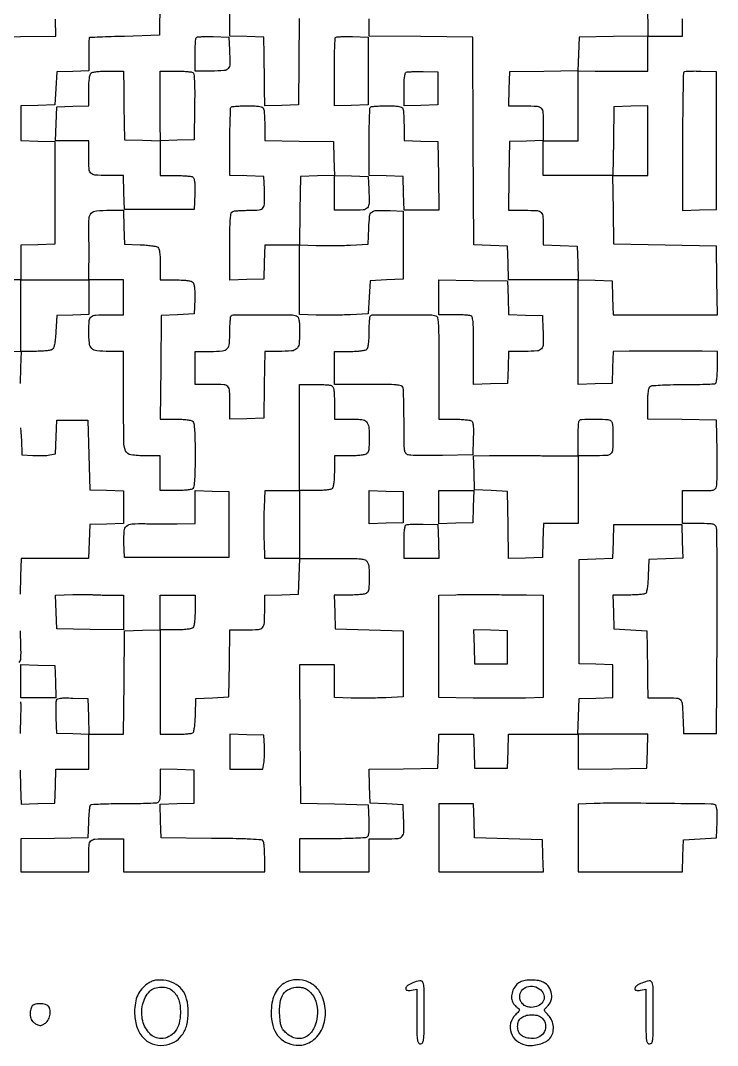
# Model space of a CAD drawing. Extents: x 156 to 936, y 95 to 969.
# Drawn here: x 556 to 936, y 95 to 655 of the extents above; entities that cross this region are included whole.
import ezdxf

# ---------------------------------------------------------------- set-up
doc = ezdxf.new("R2010")
doc.units = 0

msp = doc.modelspace()

# ---------------------------------------------------------------- linework, layer by layer
for points in [[(631.772065, 665.25), (631.5, 646.5), (612.5, 645.944016, 0.000919), (605.197375, 645.716886, 0.001503), (599.007812, 645.49436, 0.000154), (593.478061, 645.277205, 0.15636), (593.25, 645.194016, 0.223597), (593.148239, 644.994114, 0.000902), (593.073437, 642.424679, 0.004214), (593.018014, 639.488323, 0.002611), (593, 636.038933), (593, 627.077866), (584.25, 626.788933), (575.5, 626.5), (575, 617.5), (574.5, 608.5), (565.25, 608.212474), (556, 607.924948), (556, 598.5), (556, 589.075052), (565.25, 588.787526), (574.5, 588.5), (574.5, 560.5), (574.5, 532.5), (565.25, 532.212474), (556, 531.924948), (556, 522.462474), (556, 513), (574.5, 513), (593, 513), (593.122144, 521.75, 0.003081), (593.153423, 525.761632, 0.001745), (593.144414, 530.621493, 0.001741), (593.101177, 535.520626, 0.002865), (593.026436, 539.663595, -0.02002), (593.141253, 546.722052, -0.184706), (594.370854, 549.463713, -0.17922), (597.135783, 550.729197, -0.018641), (604.396733, 551), (611.924948, 551), (612.212474, 541.75), (612.5, 532.5), (620.950164, 532.206324, -0.011302), (624.281363, 532.015093, -0.014976), (627.299919, 531.682026, -0.012295), (629.772011, 531.271826, -0.126595), (630.700164, 530.833879, -0.156365), (631.287489, 529.913227, -0.030268), (631.679019, 527.952749, -0.024242), (631.92478, 525.171204, -0.009913), (632, 521.377555), (632, 513), (640.377555, 513, -0.009406), (644.342652, 512.9254, -0.027148), (647.078343, 512.673265, -0.03848), (648.939147, 512.251072, -0.145524), (649.921326, 511.594796, -0.126804), (650.405224, 510.568167, -0.023545), (650.701133, 508.485252, -0.021342), (650.842502, 505.735348, -0.01153), (650.793771, 502.344796), (650.5, 494.5), (641.5, 494), (632.5, 493.5), (632.234427, 465.25), (631.968853, 437), (640.284427, 437, -0.011053), (643.820611, 436.921818, -0.020312), (646.689743, 436.677846, -0.021074), (648.859644, 436.31075, -0.144918), (649.8, 435.8, -0.169764), (650.377171, 434.602345, -0.01182), (650.714912, 430.822588, -0.012304), (650.935516, 425.428325, -0.004067), (651, 417.5, -0.004067), (650.935516, 409.571675, -0.012304), (650.714912, 404.177412, -0.01182), (650.377171, 400.397655, -0.169764), (649.8, 399.2, -0.144849), (648.860329, 398.689458, -0.021091), (646.693122, 398.322289, -0.020332), (643.828493, 398.07823, -0.011084), (640.3, 398), (632, 398), (632, 407.5), (632, 417), (623.934259, 417, -0.03492), (615.963742, 417.557334, -0.267941), (613.122215, 419.777283, -0.093548), (612.118531, 424.79411, -0.002726), (612, 446.535184), (612, 474), (604.071429, 474, -0.023308), (597.448078, 474.308916, -0.173544), (594.637295, 475.621473, -0.175414), (593.313671, 478.411581, -0.02392), (593, 484.96444, -0.018934), (593.223745, 490.870965, -0.205585), (594.302949, 492.937637, -0.161669), (596.678353, 493.841162, -0.010726), (604.081787, 494), (612, 494), (612, 503.5), (612, 513), (602.5, 513), (593, 513), (593, 503.538933), (593, 494.077866), (584.25, 493.788933), (575.5, 493.5), (575, 484.710662, -0.009013), (574.68728, 480.540551, -0.027446), (574.269208, 477.731653, -0.039565), (573.73073, 475.871102, -0.163338), (573, 474.975975, -0.102672), (572.008319, 474.605275, -0.012296), (569.675499, 474.303824, -0.014232), (566.85145, 474.090327, -0.011252), (563.788933, 474.015313), (556.077866, 474), (555.788933, 465.25), (555.5, 456.5)], [(707.759792, 655.75), (707.5, 608.5), (698.25, 608.212474), (689, 607.924948), (688.920976, 617.212474, 0.000761), (688.878422, 621.45503, 0.000439), (688.814941, 626.562414, 0.000438), (688.742215, 631.689973, 0.000734), (688.670976, 636), (688.5, 645.5), (679.25, 645.787526), (670, 646.075052), (670, 653.955738, 0.011491), (669.828717, 661.407908, 0.175559)], [(897.771984, 664.772146), (898.043968, 646.044292), (879.271984, 645.772146), (860.5, 645.5), (860.212764, 636.271928), (859.925529, 627.043857), (841.212764, 626.771928), (822.5, 626.5), (822.212474, 617.25), (821.924948, 608), (830.855485, 608, -0.014613), (837.641353, 607.801631, -0.194755), (839.853421, 606.751728, -0.176009), (840.828279, 604.410229, -0.011516), (841, 596.955738), (841, 589.075052), (831.75, 588.787526), (822.5, 588.5), (822.227935, 569.75), (821.955869, 551), (830.870946, 551, -0.014662), (837.644505, 550.80133, -0.194901), (839.854576, 549.751082, -0.175824), (840.828459, 547.409276, -0.011506), (841, 539.955738), (841, 532.075052), (850.25, 531.787526), (859.5, 531.5), (859.787526, 522.25), (860.075052, 513), (841.075052, 513), (822.075052, 513), (821.787526, 522.25), (821.5, 531.5), (812.258241, 531.787417), (803.016481, 532.074834), (802.758241, 588.787417), (802.5, 645.5), (774.25, 645.765573), (746, 646.031147), (746, 655.515573)], [(555.5, 245.5), (555.788016, 236.212977), (556.076031, 226.925954), (565.288016, 227.212977), (574.5, 227.5), (574.787526, 236.75), (575.075052, 246), (584.037526, 246), (593, 246), (593, 255.5), (593, 265), (602.484427, 265), (611.968853, 265), (612.234427, 293.25), (612.5, 321.5), (622.25, 321.786212), (632, 322.072424), (632, 293.536212), (632, 265), (640.25, 265.015313, 0.008591), (643.498009, 265.077158, 0.011595), (646.431384, 265.251635, 0.008743), (648.855762, 265.495093, 0.112618), (649.707902, 265.798312, 0.195149), (650.24575, 266.552989, 0.020215), (650.673305, 268.737125, 0.020298), (651.008289, 271.707636, 0.009786), (651.207902, 275.532999), (651.5, 284.5), (660.5, 285), (669.5, 285.5), (669.772559, 303.75), (670.045117, 322), (678.905927, 322, 0.016806), (685.556298, 322.223601, 0.20087), (687.807845, 323.349476, 0.167752), (688.798523, 325.842548, 0.010985), (688.986345, 333.712474), (689, 340.924948), (698.25, 341.212474), (707.5, 341.5), (707.786212, 351.25), (708.072424, 361), (726.001028, 361, -0.002155), (736.960232, 360.952766, -0.023261), (741.384548, 360.708594, -0.064996), (743.720129, 360.158147, -0.181488), (744.964816, 359.065741, -0.107088), (745.817478, 356.078409, -0.018612), (745.979465, 350.178425, -0.015314), (745.740238, 344.259859, -0.180517), (744.8, 342.2, -0.145015), (743.858679, 341.688958, -0.021051), (741.684979, 341.321964, -0.020283), (738.809501, 341.078116, -0.01101), (735.262474, 341), (726.924948, 341), (727.212474, 331.75), (727.5, 322.5), (746, 322), (764.5, 321.5), (764.5, 303.5), (764.5, 285.5), (755, 285, -0.006705), (750.692462, 284.831176, -0.004022), (745.573437, 284.74047, -0.004027), (740.478127, 284.732216, -0.007), (736.25, 284.81862), (727, 285.13724), (727, 294.06862), (727, 303), (717.487975, 303), (707.97595, 303), (708.237975, 265.25), (708.5, 227.5), (727, 227), (745.5, 226.5), (745.793098, 218.085653, -0.008519), (745.864234, 214.085459, -0.027159), (745.721251, 211.4185, -0.039341), (745.389362, 209.659703, -0.187221), (744.793098, 208.850966, -0.128063), (743.767033, 208.521621, -0.002999), (738.665785, 208.267102, -0.006444), (732.645645, 208.080621, -0.004304), (725.75, 208.015313), (708, 208), (708, 199), (708, 190), (727, 190), (746, 190), (746, 199), (746, 208), (754.980948, 208, 0.01682), (761.732324, 208.227183, 0.202101), (764.009281, 209.372662, 0.176722), (764.941866, 211.88044, 0.012322), (764.800912, 219.520917), (764.5, 226.5), (755.5, 227), (746.5, 227.5), (746.212768, 236.727798), (745.925536, 245.955596), (764.712768, 246.227798), (783.5, 246.5), (783.787526, 255.75), (784.075052, 265), (793.5, 265), (802.924948, 265), (803.212474, 255.75), (803.5, 246.5), (812.5, 246.5), (821.5, 246.5), (821.787526, 255.75), (822.075052, 265), (841.037526, 265), (860, 265), (860, 255.477935), (860, 245.955869), (878.75, 246.227935), (897.5, 246.5), (897.787526, 255.75), (898.075052, 265), (879.001314, 265), (859.927576, 265), (860.213788, 274.75), (860.5, 284.5), (869.75, 284.787526), (879, 285.075052), (879, 294), (879, 302.924948), (869.75, 303.212474), (860.5, 303.5), (860.5, 332), (860.5, 360.5), (869.712964, 360.787036), (878.925929, 361.074071), (879.212964, 370.287036), (879.5, 379.5), (898, 379.5), (916.5, 379.5), (916.787023, 370.288016), (917.074046, 361.076031), (907.787023, 360.788016), (898.5, 360.5), (898.207902, 351.532999, -0.009786), (898.008289, 347.707636, -0.020298), (897.673305, 344.737125, -0.020215), (897.24575, 342.552989, -0.195149), (896.707902, 341.798312, -0.112754), (895.854943, 341.495059, -0.00869), (893.420361, 341.251635, -0.011554), (890.474864, 341.077155, -0.008553), (887.212474, 341.015313), (878.924948, 341), (879.212474, 331.75), (879.5, 322.5), (888.5, 322), (897.5, 321.5), (897.670976, 312, -0.000662), (897.742218, 307.72731, -0.000413), (897.814941, 302.720312, -0.000414), (897.878466, 297.784501, -0.000753), (897.920976, 293.75), (898, 285), (906.980948, 285, -0.014636), (913.721799, 284.802642, -0.203902), (915.852847, 283.744619, -0.161469), (916.823931, 281.365335, -0.008402), (917.24697, 273), (917.5, 265.5), (926.5, 265.5), (935.5, 265.5), (935.776118, 320.5, 0.000946), (935.842591, 341.744487, 0.001484), (935.810983, 360.004687, 0.000367), (935.724204, 375.978155, 0.057952), (935.507066, 377.75, 0.122612), (934.851516, 379.003912, 0.154493), (933.732866, 379.672192, 0.053324), (931.54856, 379.947535, 0.004712), (925.980948, 380), (917, 380), (917, 389), (917, 398), (925.980948, 398, 0.004723), (931.546285, 398.052569, 0.05326), (933.733241, 398.32806, 0.153853), (934.855448, 398.996239, 0.122337), (935.516124, 400.25, 0.054093), (935.724896, 401.805286, 0.002845), (935.823778, 406.832812, 0.00446), (935.854068, 412.824029, 0.003227), (935.785177, 419.5), (935.5, 436.5), (916.75, 436.772065), (898, 437.044131), (898, 445.399621, -0.010029), (898.075369, 449.156896, -0.023875), (898.320385, 451.938604, -0.029204), (898.707951, 453.911367, -0.157712), (899.285523, 454.822, -0.152615), (900.427684, 455.291266, -0.006939), (904.696615, 455.603715, -0.009969), (910.220215, 455.820614, -0.004828), (917.291124, 455.888889, 0.003431), (923.771027, 455.933358, 0.005239), (929.391783, 456.06942, 0.002047), (934.200439, 456.255964, 0.128375), (935.005601, 456.503461, 0.218923), (935.399149, 457.096126, 0.01144), (935.707895, 459.417042, 0.016347), (935.927867, 462.280057, 0.010998), (936, 465.559017), (936, 474), (927.75, 474.065134, 0.000915), (916.80417, 474.13153, 0.000876), (905.700205, 474.159117, 0.000915), (895.577626, 474.148001, 0.001977), (887.788933, 474.094396), (879.077866, 474), (878.788933, 465.25), (878.5, 456.5), (869.25, 456.212474), (860, 455.924948), (860, 484.5), (860, 513.075052), (869.25, 512.787526), (878.5, 512.5), (878.787526, 503.25), (879.075052, 494), (907.559591, 494), (936.044131, 494), (935.772065, 512.75), (935.5, 531.5), (907.5, 532), (879.5, 532.5), (879.227935, 551.25), (878.955869, 570), (888.477935, 570), (898, 570), (898, 589.037526), (898, 608.075052), (888.75, 607.787526), (879.5, 607.5), (879.227935, 588.75), (878.955869, 570), (859.977935, 570), (841, 570), (841, 579.5), (841, 589), (850.5, 589), (860, 589), (860, 608.058604), (860, 627.117209), (869.25, 626.994633, 0.001626), (873.495144, 626.952183, 0.000916), (878.646875, 626.926856, 0.000914), (883.84609, 626.920323, 0.001497), (888.25, 626.936029), (898, 627), (898, 636.5), (898, 646), (907.5, 646), (917, 646), (917, 655.462474)], [(555.682026, 432.299919, -0.014976), (556.015093, 429.281363, -0.011302), (556.206324, 425.950164), (556.5, 417.5), (562.5, 417.189182, 0.01107), (565.032768, 417.114145, 0.009693), (567.681313, 417.145678, 0.009789), (570.072734, 417.26743, 0.028489), (571.712982, 417.477551), (574.925964, 418.076737), (575.212982, 427.288368), (575.5, 436.5), (584, 436.5), (592.5, 436.5), (593, 417.5), (593.5, 398.5), (602.75, 398.212474), (612, 397.924948), (612, 389), (612, 380.075052), (602.75, 379.787526), (593.5, 379.5), (593.212474, 370.25), (592.924948, 361), (574.498686, 361), (556.072424, 361), (555.786212, 351.25), (555.5, 341.5)], [(555.5, 321.5), (555.78709, 312.876331, -0.016266), (555.791903, 306.456963, -0.193784), (554.810726, 304.227594, -0.180846)], [(555.718404, 282.74097, -0.054312), (555.921376, 280.58504, -0.00412), (555.78715, 274.721624), (555.5, 265.5)]]:
    msp.add_lwpolyline(points, format="xyb")
for points in [[(536.5, 645.5), (555.787238, 645.771723), (575.074477, 646.043446), (574.787238, 655.271723)], [(536.75, 473.771593), (556, 474.043186), (556, 493.521593), (556, 513), (536.5, 513)]]:
    msp.add_lwpolyline(points)
for points in [[(669.800912, 638.520917, -0.012322), (669.941866, 630.88044, -0.176722), (669.009281, 628.372662, -0.202101), (666.732324, 627.227183, -0.01682), (659.980948, 627), (651, 627), (651, 635.833333, -0.007416), (651.050964, 639.269043, -0.010972), (651.206402, 642.278277, -0.006396), (651.422807, 644.77838, -0.173269), (651.702644, 645.369311, -0.179987), (652.290922, 645.638564, -0.007016), (654.709672, 645.781547, -0.011703), (657.626528, 645.84459, -0.007913), (660.952644, 645.785977), (669.5, 645.5)], [(745.5, 627), (745.5, 608.5), (736.25, 608.212474), (727, 607.924948), (727, 626.295808, -0.003576), (727.05073, 633.388334, -0.005629), (727.206402, 639.476628, -0.001779), (727.418393, 644.723569, -0.187517), (727.702644, 645.369311, -0.179987), (728.290922, 645.638564, -0.007016), (730.709672, 645.781547, -0.011703), (733.626528, 645.84459, -0.007913), (736.952644, 645.785977), (745.5, 645.5)], [(612.051866, 617.25, 0.001235), (612.086031, 612.863499, 0.000769), (612.146698, 607.720313, 0.000771), (612.222149, 602.648335, 0.001399), (612.301866, 598.5), (612.5, 589.5), (622.309349, 589.213072), (632.118699, 588.926144), (631.995378, 598.213072, -0.001623), (631.952645, 602.472509, -0.000917), (631.927075, 607.636027, -0.000915), (631.920374, 612.843525, -0.001504), (631.936029, 617.25), (632, 627), (640.25, 626.984687, -0.008742), (643.499595, 626.921833, -0.011755), (646.437894, 626.744341, -0.008952), (648.865673, 626.496472, -0.112035), (649.730064, 626.187991, -0.228051), (650.34579, 625.198071, -0.01367), (650.636558, 621.601246, -0.013149), (650.78284, 616.19071, -0.003387), (650.730064, 607.453304), (650.5, 589.5), (641.25, 589.212474), (632, 588.924948), (632, 579.462474), (632, 570), (640.25, 569.984687, -0.00917), (643.504112, 569.918959, -0.012203), (646.45641, 569.732898, -0.00954), (648.894283, 569.472467, -0.110402), (649.793098, 569.149034, -0.187221), (650.389362, 568.340297, -0.039341), (650.721251, 566.5815, -0.027159), (650.864234, 563.914541, -0.008519), (650.793098, 559.914347), (650.5, 551.5), (631.5, 551.5), (612.5, 551.5), (612.212474, 560.75), (611.924948, 570), (603.069463, 570, -0.014889), (596.341871, 570.20038, -0.195866), (594.139748, 571.254332, -0.174757), (593.170318, 573.602344, -0.011384), (593, 581.081787), (593, 589), (583.962474, 589), (574.924948, 589), (575.212474, 598.25), (575.5, 607.5), (584.25, 607.788933), (593, 608.077866), (593, 616.338933, -0.011162), (593.078348, 619.8482, -0.020382), (593.32263, 622.701574, -0.021133), (593.68998, 624.86205, -0.144676), (594.2, 625.8, -0.144849), (595.139671, 626.310542, -0.021091), (597.306878, 626.677711, -0.020332), (600.171507, 626.92177, -0.011084), (603.7, 627), (612, 627)], [(783.5, 617.5), (783.5, 608.5), (774.25, 608.212474), (765, 607.924948), (765, 616.879141, -0.008255), (765.06802, 620.998998, -0.024533), (765.299517, 623.813234, -0.031622), (765.668635, 625.688469, -0.233245), (766.25, 626.356866, -0.08407), (767.100026, 626.554893, -0.00628), (769.482813, 626.670739, -0.008556), (772.344709, 626.724863, -0.006392), (775.5, 626.690199), (783.5, 626.5)], [(917.702644, 626.369311, 0.19364), (917.41574, 625.696078, 0.000463), (917.206402, 614.895378, 0.002853), (917.050611, 602.673729, 0.00176), (917, 588.295808), (917, 550.924948), (926.25, 551.212474), (935.5, 551.5), (935.5, 589), (935.5, 626.5), (926.952644, 626.785977, 0.007913), (923.626528, 626.84459, 0.011703), (920.709672, 626.781547, 0.007016), (918.290922, 626.638564, 0.179987)], [(688.393011, 606.418213, -0.068379), (688.631058, 605.400909, -0.007341), (688.821697, 602.981582, -0.00892), (688.955613, 600.079686, -0.007069), (689, 596.940278), (689, 589.044131), (707.75, 588.772065), (726.5, 588.5), (726.787036, 579.287036), (727.074071, 570.074071), (736.287036, 569.787036), (745.5, 569.5), (745.800912, 562.520917, -0.012322), (745.941866, 554.88044, -0.176722), (745.009281, 552.372662, -0.202101), (742.732324, 551.227183, -0.01682), (735.980948, 551), (727, 551), (727, 560.537526), (727, 570.075052), (717.75, 569.787526), (708.5, 569.5), (708.228198, 550.82153), (707.956395, 532.14306), (716.995575, 531.82153, 0.007248), (721.157988, 531.733853, 0.004018), (726.238454, 531.741325, 0.004006), (731.384747, 531.831493, 0.006449), (735.767377, 532), (745.5, 532.5), (745.788797, 541.240685, -0.017722), (746.237089, 547.777845, -0.198326), (747.45151, 550.02491, -0.170867), (749.988791, 550.937542, -0.012477), (757.520917, 550.800912), (764.5, 550.5), (764.5, 532), (764.5, 513.5), (755.5, 513), (746.5, 512.5), (746, 503.5), (745.5, 494.5), (735.767377, 494, -0.006439), (731.386267, 493.831458, -0.004007), (726.244858, 493.74116, -0.004019), (721.171344, 493.733499, -0.007263), (717.017377, 493.820969), (708, 494.141938), (708, 513.070969), (708, 532), (698.537526, 532), (689.075052, 532), (688.787526, 522.75), (688.5, 513.5), (679.25, 513.212474), (670, 512.924948), (670, 531.355485, -0.002466), (670.051051, 541.708313, -0.018261), (670.27969, 546.634487, -0.036185), (670.711291, 549.39242, -0.249177), (671.581787, 550.393011, -0.066927), (672.584417, 550.630684, -0.007904), (674.872428, 550.821697, -0.009341), (677.613712, 550.955584, -0.00753), (680.562735, 551, 0.024992), (686.049347, 551.27441, 0.21578), (688.117778, 552.472457, 0.155588), (688.949335, 555.050105, 0.011613), (688.800912, 562.520917), (688.5, 569.5), (679.25, 569.787526), (670, 570.075052), (670, 588.370859, -0.003407), (670.048122, 595.432124, -0.005378), (670.195833, 601.488107, -0.001627), (670.396751, 606.71825, -0.18811), (670.666667, 607.333333, -0.17274), (671.225589, 607.598717, -0.006592), (673.553989, 607.804167, -0.011152), (676.359193, 607.951638, -0.007555), (679.559678, 608, -0.007572), (683.844582, 607.935105, -0.036743), (686.261382, 607.683483, -0.072956), (687.678861, 607.209264, -0.186076)], [(764.393011, 606.418213, -0.068336), (764.631047, 605.40135, -0.007357), (764.821697, 602.986123, -0.008933), (764.955612, 600.089223, -0.007082), (765, 596.955738), (765, 589.075052), (774.25, 588.787526), (783.5, 588.5), (783.772065, 569.75), (784.044131, 551), (774.559591, 551), (765.075052, 551), (764.787526, 560.25), (764.5, 569.5), (755.25, 569.787526), (746, 570.075052), (746, 588.370859, -0.003407), (746.048122, 595.432124, -0.005378), (746.195833, 601.488107, -0.001627), (746.396751, 606.71825, -0.18811), (746.666667, 607.333333, -0.17274), (747.225589, 607.598717, -0.006592), (749.553989, 607.804167, -0.011152), (752.359193, 607.951638, -0.007555), (755.559678, 608, -0.007572), (759.844582, 607.935105, -0.036743), (762.261382, 607.683483, -0.072956), (763.678861, 607.209264, -0.186076)], [(821.787036, 503.287036), (822.074071, 494.074071), (831.287036, 493.787036), (840.5, 493.5), (840.798618, 486.011777, -0.011124), (840.940181, 477.974021, -0.171307), (840.020484, 475.406433, -0.207438), (837.759628, 474.233869, -0.017345), (831.019881, 474), (822.077866, 474), (821.788933, 465.25), (821.5, 456.5), (812.25, 456.212474), (803, 455.924948), (803, 474.355485, 0.002466), (802.948949, 484.708313, 0.018261), (802.72031, 489.634487, 0.036185), (802.288709, 492.39242, 0.249177), (801.418213, 493.393011, 0.06844), (800.400281, 493.631074, 0.007317), (797.9751, 493.821697, 0.008902), (795.066073, 493.955615, 0.00705), (791.918213, 494), (784, 494), (784, 503.522065), (784, 513.044131), (802.75, 512.772065), (821.5, 512.5)], [(706.418213, 493.393011, -0.187357), (707.210871, 492.673841, -0.072351), (707.684529, 491.240199, -0.036286), (707.935508, 488.790701, -0.007391), (708, 484.428195, -0.022822), (707.707056, 478.013388, -0.186915), (706.427771, 475.436728, -0.168803), (703.674686, 474.253408, -0.017874), (696.5883, 474), (689.045117, 474), (688.772559, 455.75), (688.5, 437.5), (679.25, 437.212474), (670, 436.924948), (670, 444.880687, 0.01133), (669.829774, 452.392119, 0.174856), (668.858669, 454.744352, 0.19591), (666.651936, 455.799825, 0.014805), (659.893011, 456), (651, 456), (651, 465), (651, 474), (659.464816, 474, 0.0221), (665.954658, 474.286992, 0.184707), (668.548916, 475.551964, 0.171182), (669.742426, 478.277532, 0.018418), (670, 485.267592, -0.008394), (670.048407, 488.150931, -0.012224), (670.195833, 490.689022, -0.007797), (670.402007, 492.784784, -0.169532), (670.666667, 493.333333, -0.19747), (672.092554, 493.928599, -0.000971), (688.045529, 493.98621, -0.001835), (703.429984, 493.95544, -0.09043)], [(782.418213, 493.393011, -0.273), (783.33094, 492.2442, -0.020733), (783.730382, 488.135087, -0.01238), (783.952559, 480.897163, -0.001482), (784, 464.893011), (784, 437), (792.25, 436.984687, -0.009158), (795.503986, 436.919039, -0.01219), (798.455895, 436.733216, -0.009524), (800.89348, 436.473134, -0.110447), (801.791346, 436.150117, -0.190691), (802.391596, 435.324421, -0.03736), (802.721257, 433.481964, -0.025891), (802.863419, 430.674656, -0.007874), (802.791346, 426.41543), (802.5, 417.5), (786, 417.214485, -0.003332), (779.515656, 417.145502, -0.004581), (773.685937, 417.175744, -0.002978), (768.797256, 417.275019, -0.053901), (767.25, 417.483537, -0.190273), (765.950894, 418.406492, -0.113576), (765.290297, 420.211412, -0.029412), (765.040361, 424.000596, -0.001765), (765, 435.437265, 0.003248), (764.955951, 442.218772, 0.004744), (764.821697, 448.190072, 0.0024), (764.635766, 453.244717, 0.081389), (764.393011, 454.418213, 0.24904), (763.393178, 455.288503, 0.036273), (760.640441, 455.72025, 0.018295), (755.723448, 455.948927, 0.002472), (745.393011, 456), (727, 456), (727, 465), (727, 474), (735.3, 474, 0.011084), (738.828493, 474.07823, 0.020332), (741.693122, 474.322289, 0.021091), (743.860329, 474.689458, 0.144849), (744.8, 475.2, 0.144103), (745.308276, 476.132247, 0.021268), (745.67623, 478.270674, 0.020548), (745.921257, 481.087117, 0.011423), (746, 484.533333, -0.007641), (746.048367, 487.69816, -0.011263), (746.195833, 490.473333, -0.006713), (746.40136, 492.77549, -0.172411), (746.666667, 493.333333, -0.19747), (748.092554, 493.928599, -0.000971), (764.045529, 493.98621, -0.001835), (779.429984, 493.95544, -0.09043)], [(725.418213, 455.393011, -0.192406), (726.217093, 454.653872, -0.06988), (726.688469, 453.154102, -0.034532), (726.937024, 450.571713, -0.00673), (727, 445.893011), (727, 437), (735.464816, 437, -0.006724), (740.241493, 436.935765, -0.043519), (742.632503, 436.6623, -0.095437), (744.034129, 436.084258, -0.125133), (744.964816, 435.065741, -0.107088), (745.817478, 432.078409, -0.018612), (745.979465, 426.178425, -0.015314), (745.740238, 420.259859, -0.180517), (744.8, 418.2, -0.144849), (743.860329, 417.689458, -0.021091), (741.693122, 417.322289, -0.020332), (738.828493, 417.07823, -0.011084), (735.3, 417), (727, 417), (727, 408.7, -0.011084), (726.92177, 405.171507, -0.020332), (726.677711, 402.306878, -0.021091), (726.310542, 400.139671, -0.144849), (725.8, 399.2, -0.144849), (724.860329, 398.689458, -0.021091), (722.693122, 398.322289, -0.020332), (719.828493, 398.07823, -0.011084), (716.3, 398), (708, 398), (708, 379.5), (708, 361), (698.570969, 361), (689.141938, 361), (688.820969, 370.25, -0.005681), (688.722736, 374.460937, -0.003336), (688.696078, 379.5, -0.003336), (688.736661, 384.539057, -0.00568), (688.84653, 388.75), (689.193059, 398), (698.59653, 398), (708, 398), (708, 427), (708, 456), (715.918213, 456, -0.00705), (719.066073, 455.955615, -0.008902), (721.9751, 455.821697, -0.007317), (724.400281, 455.631074, -0.06844)], [(877.418213, 436.393011, -0.191418), (878.215888, 435.657806, -0.070374), (878.68772, 434.171299, -0.03487), (878.936736, 431.615452, -0.006853), (879, 427, -0.015117), (878.798229, 420.3277, -0.196524), (877.742703, 418.134562, -0.173918), (875.393226, 417.169516, -0.011337), (867.918213, 417), (860, 417), (860, 398.5), (860, 380), (850.537526, 380), (841.075052, 380), (840.787526, 370.75), (840.5, 361.5), (831.272703, 361.212775), (822.045405, 360.925549), (821.772703, 379.212775), (821.5, 397.5), (812.5, 398), (803.5, 398.5), (803.212474, 407.75), (802.924948, 417), (811.712474, 417.106959, -0.002565), (816.375683, 417.139792, -0.000704), (823.720227, 417.143479, -0.000712), (832.044128, 417.124082, -0.000743), (840.25, 417.081086), (860, 416.948255), (860, 426.307461, -0.006645), (860.048312, 429.942264, -0.009954), (860.195833, 433.113233, -0.005336), (860.400431, 435.762741, -0.176205), (860.666667, 436.333333, -0.192867), (861.981803, 436.896108, -0.004931), (868.550861, 436.984299, -0.008182), (874.871554, 436.903379, -0.084511)], [(669.5, 379.5), (669.5, 361.5), (641, 361.5), (612.5, 361.5), (612.210468, 369.693659, -0.026723), (612.325194, 376.027472, -0.196229), (613.640289, 378.687994, -0.16974), (616.558467, 379.880407, -0.019002), (623.839686, 379.979716, 0.003302), (627.467182, 379.915298, 0.001593), (632.113845, 379.878288, 0.00158), (636.957968, 379.870451, 0.002267), (641.25, 379.896533), (651, 380), (651, 389.037526), (651, 398.075052), (660.25, 397.787526), (669.5, 397.5)], [(783.787526, 370.25), (784.075052, 361), (774.537526, 361), (765, 361), (765, 369.916667, -0.008303), (765.068099, 374.017187, -0.024614), (765.299725, 376.820826, -0.031738), (765.669018, 378.689569, -0.232986), (766.25, 379.356866, -0.08407), (767.100026, 379.554893, -0.00628), (769.482813, 379.670739, -0.008556), (772.344709, 379.724863, -0.006392), (775.5, 379.690199), (783.5, 379.5)], [(604.081787, 341), (612, 341), (612, 331.501671), (612, 322.003343), (593.75, 322.251671), (575.5, 322.5), (575.212977, 331.711984), (574.925954, 340.923969), (584.212977, 341.245357, -0.003281), (587.867373, 341.347818, -0.004472), (591.16315, 341.389097, -0.002984), (593.925968, 341.382502, -0.050366), (594.831787, 341.283373, 0.041599), (595.710672, 341.171596, 0.003181), (598.098337, 341.083241, 0.004353), (600.951935, 341.02068, 0.003304)], [(831.75, 341.063793), (841, 341), (841, 313.036212), (841, 285.072424), (831.25, 284.786212, -0.005573), (826.247186, 284.695144, -0.001813), (818.85625, 284.669796, -0.001807), (810.643566, 284.70109, -0.002035), (802.75, 284.791817), (784, 285.083634), (784, 313.004291), (784, 340.924948), (793.25, 341.212474, -0.004156), (797.51219, 341.309506, -0.002297), (802.720312, 341.360841, -0.002289), (807.999661, 341.364454, -0.003681), (812.5, 341.313793, 0.000868), (817.000323, 341.237811, 0.00054), (822.279688, 341.163546, 0.000542), (827.487862, 341.101549, 0.000981)], [(651, 332.7, -0.011084), (650.92177, 329.171507, -0.020332), (650.677711, 326.306878, -0.021091), (650.310542, 324.139671, -0.144849), (649.8, 323.2, -0.144849), (648.860329, 322.689458, -0.021091), (646.693122, 322.322289, -0.020332), (643.828493, 322.07823, -0.011084), (640.3, 322), (632, 322), (632, 331.5), (632, 341), (641.5, 341), (651, 341)], [(592.786688, 274.710532), (593.073376, 264.921064), (584.286688, 265.210532), (575.5, 265.5), (575.206869, 273.916411, -0.006309), (575.133077, 277.240202, -0.008375), (575.154758, 280.264197, -0.006246), (575.246532, 282.783627, -0.079544), (575.441101, 283.707108, -0.21825), (576.111481, 284.3632, -0.05562), (577.628135, 284.724302, -0.031728), (580.117901, 284.871817, -0.007725), (584.234232, 284.790697), (592.5, 284.5)], [(670, 255.537526), (670, 246), (678.954687, 246), (687.909374, 246), (688.515505, 249.25, 0.028289), (688.728227, 250.905147, 0.009836), (688.852282, 253.307812, 0.009734), (688.885353, 255.964524, 0.011185), (688.810818, 258.5), (688.5, 264.5), (679.25, 264.787526), (670, 265.075052)], [(632, 237.144515, -0.007015), (631.935955, 232.579581, -0.031973), (631.692135, 229.93634, -0.059505), (631.24868, 228.363298, -0.205507), (630.506166, 227.64074, -0.081706), (629.391267, 227.410838, -0.002225), (624.40274, 227.231881, -0.004554), (618.519883, 227.100667, -0.0031), (611.826267, 227.053852, 0.004215), (605.182972, 226.992569, 0.006566), (599.460743, 226.816346, 0.002406), (594.566797, 226.577675, 0.185033), (593.864492, 226.264492, 0.161389), (593.545252, 225.628768, 0.007609), (593.230169, 223.221419, 0.011873), (592.963526, 220.305251, 0.008199), (592.794391, 216.994391), (592.5, 208.5), (574.25, 208.227441), (556, 207.954883), (556, 198.977441), (556, 190), (574.5, 190), (593, 190), (593, 197.418213, -0.01257), (593.178205, 204.50542, -0.179949), (594.159562, 206.785965, -0.190034), (596.370658, 207.807402, -0.014293), (603.106989, 208), (612, 208), (612, 199), (612, 190), (650.5, 190), (689, 190), (688.984687, 197.75, 0.00932), (688.921635, 200.808244, 0.01236), (688.743706, 203.585796, 0.009743), (688.494668, 205.878954, 0.109998), (688.185829, 206.733562, 0.235636), (687.107958, 207.382713, 0.006542), (681.511792, 207.7535, 0.00868), (673.332045, 208.045785, 0.002163), (659.951142, 208.233562), (632.5, 208.5), (632.212977, 217.711984), (631.925954, 226.923969), (641.212977, 227.211984), (650.5, 227.5), (650.5, 236.5), (650.5, 245.5), (641.25, 245.787526), (632, 246.075052)], [(868.75, 227.211067), (860, 226.922134), (860, 208.461067), (860, 190), (888.461067, 190), (916.922134, 190), (917.211067, 198.75), (917.5, 207.5), (926.5, 208), (935.5, 208.5), (935.789171, 217.266353, 0.007363), (935.867646, 221.565976, 0.028672), (935.724608, 224.22197, 0.046795), (935.383056, 225.867551, 0.230511), (934.754233, 226.540815, 0.088957), (932.503952, 226.971163, 0.00034), (906.109473, 227.257124, 0.00181), (882.195463, 227.413396, 0.008981)], [(625, 128.819139, 0.065281), (621.873308, 126.057731, 0.072473), (619.692803, 122.672895, 0.065521), (618.422596, 118.518711, 0.04143), (618.001554, 113.46189, 0.072072), (619.128802, 105.668119, 0.108218), (622.429788, 99.670408, 0.124321), (627.541462, 96.13797, 0.11557), (633.864236, 95.329331, 0.097131), (639.555777, 97.068573, 0.111437), (643.85143, 100.777154, 0.098975), (646.475511, 106.36052, 0.062944), (647.311748, 113.517466, 0.061353), (646.382383, 120.519374, 0.103314), (643.759217, 125.808476, 0.1157), (639.489944, 129.21951, 0.091164), (633.75769, 130.756162, 0.020544), (630.885438, 130.868253, 0.053952), (628.838584, 130.642443, 0.061087), (627.03807, 130.006148, 0.032848)], [(699.346265, 128.945902, 0.078777), (696.385901, 126.312599, 0.070771), (694.254774, 122.799437, 0.061161), (692.971487, 118.3666, 0.038777), (692.529855, 113, 0.065003), (693.405076, 106.047657, 0.100614), (696.05894, 100.631486, 0.110933), (700.389661, 97.030365, 0.092712), (706.135764, 95.329331, 0.165637), (714.060335, 97.146216, 0.137773), (719.940452, 103.543452, 0.118651), (722.17101, 112.930901, 0.106201), (720.03618, 122.72934, 0.10977), (716.420442, 127.537338, 0.104238), (711.044451, 130.471524, 0.104669), (704.960508, 130.979506, 0.111582)], [(769.75, 129.341518, 0.049874), (766.981371, 127.854618, 0.200772), (765.948171, 126.284505, 0.423228), (766.643547, 125.300104, 0.088341), (769, 125.35), (772, 125.95), (772, 110.975, 0.002226), (772.042092, 101.522498, 0.030976), (772.283389, 98.121875, 0.119775), (772.882503, 96.582632, 0.245034), (774, 96, 0.267644), (775.131287, 96.652291, 0.103099), (775.721429, 98.4375, 0.026629), (775.959338, 102.362042, 0.001825), (776, 113.5, 0.002866), (775.925408, 126.514157, 0.091333), (775.31474, 129.628539, 0.3606), (773.689381, 130.522478, 0.051007)], [(828.302554, 129.802956, 0.110181), (826.135245, 128.087483, 0.069743), (824.464413, 125.315906, 0.070607), (823.637516, 122.235659, 0.121748), (823.956189, 119.615231, 0.040962), (824.462703, 118.553687, 0.030618), (825.182436, 117.474773, 0.031284), (825.992194, 116.536597, 0.059556), (826.767893, 115.912881, -0.051738), (827.744156, 115.152642, -0.267288), (827.928274, 114.520491, -0.127417), (827.499985, 113.722184, -0.009879), (825.804575, 111.958421, 0.134972), (823.14213, 107.276664, 0.148999), (823.386746, 102.083419, 0.142267), (826.526146, 97.73693, 0.119866), (831.718242, 95.39308, 0.066877), (835.114778, 95.21667, 0.04934), (838.82327, 95.892508, 0.050607), (842.194929, 97.239148, 0.088761), (844.56447, 99.071239, 0.113691), (846.112663, 101.844548, 0.087113), (846.491337, 105.306282, 0.083529), (845.662361, 108.822935, 0.091708), (843.741462, 111.747968, -0.010115), (842.026866, 113.611671, -0.14033), (841.637267, 114.429273, -0.229025), (841.847078, 115.146898, -0.032004), (842.986793, 116.256664, 0.132753), (845.146237, 119.42169, 0.120944), (845.518081, 123.363492, 0.117957), (844.016955, 127.105593, 0.122149), (841, 129.705994, 0.078108), (838.306475, 130.575889, 0.037229), (834.66822, 130.875116, 0.037228), (831.022174, 130.631254, 0.077371)], [(894.75, 129.267125, 0.048904), (891.98095, 127.800591, 0.201885), (890.952498, 126.256542, 0.427011), (891.640291, 125.288972, 0.08598), (894, 125.35), (897, 125.95), (897, 110.975, 0.002226), (897.042092, 101.522498, 0.030976), (897.283389, 98.121875, 0.119775), (897.882503, 96.582632, 0.245034), (899, 96, 0.267644), (900.131287, 96.652291, 0.103099), (900.721429, 98.4375, 0.026629), (900.959338, 102.362042, 0.001825), (901, 113.5, 0.002775), (900.927747, 126.518326, 0.09183), (900.325901, 129.577615, 0.361326), (898.716261, 130.456849, 0.048993)], [(638.872699, 124.903972, -0.057823), (640.798365, 122.641975, -0.064828), (642.067896, 120.081286, -0.05492), (642.774133, 116.938701, -0.027839), (643, 112.88524, -0.065051), (642.266123, 107.268299, -0.097209), (640.102802, 102.831266, -0.114025), (636.728571, 100.010635, -0.117841), (632.5, 99, -0.203894), (626.269105, 101.651104, -0.132721), (622.449016, 108.604896, -0.114691), (622.360549, 117.396211, -0.134409), (626.240926, 124.75, -0.12214), (628.864919, 126.450334, -0.080095), (632.431191, 127.069995, -0.079001), (636.061924, 126.538014, -0.112183)], [(713.99127, 124.162576, -0.122705), (716.893892, 119.333519, -0.080159), (717.786204, 112.863212, -0.079011), (716.595909, 106.345216, -0.112237), (713.468698, 101.377788, -0.100899), (710.670464, 99.527304, -0.105872), (707.419823, 98.961922, -0.098069), (704.023969, 99.772325, -0.074999), (700.821567, 101.868122, -0.035575), (699.034947, 103.708922, -0.083806), (698.067009, 105.352923, -0.062229), (697.537387, 107.511531, -0.013179), (697.188652, 111.378218, -0.046143), (697.389564, 118.393298, -0.11388), (699.133207, 123.205298, -0.148727), (702.445569, 126.001419, -0.101799), (707.299429, 127, -0.038266), (709.296908, 126.846906, -0.062091), (710.932315, 126.381926, -0.06089), (712.425349, 125.521781, -0.03529)], [(840.273152, 124.817984, -0.152991), (841.498329, 121.906779, -0.170951), (840.765835, 118.96341, -0.1445), (838.181556, 116.781195, -0.10393), (834.463858, 116, -0.091561), (831.777045, 116.496175, -0.11227), (829.659568, 117.910359, -0.116125), (828.409188, 120.058439, -0.103075), (828.175044, 122.638395, -0.1742), (829.721063, 125.759965, -0.148005), (833.01335, 127.441145, -0.132173), (836.989024, 127.104094, -0.131098)], [(562.2, 116.8, 0.096823), (561.73822, 116.113817, 0.03437), (561.3525, 114.989897, 0.032569), (561.088503, 113.665595, 0.032925), (561, 112.323053, 0.043411), (561.143199, 110.676825, 0.077444), (561.580246, 109.392976, 0.079399), (562.378038, 108.32405, 0.047819), (563.615231, 107.332541, 0.026419), (565.177361, 106.423101, 0.107499), (566.23367, 106.141861, 0.110564), (567.295558, 106.328734, 0.028751), (568.865231, 107.090684, 0.127057), (570.690646, 108.833172, 0.085134), (571.782829, 111.520571, 0.086797), (571.905277, 114.366405, 0.141576), (570.945786, 116.565324, 0.157562), (569.350161, 117.578009, 0.056595), (566.652751, 117.957846, 0.056509), (563.919539, 117.722011, 0.147667)], [(840.470012, 110.033136, -0.140887), (842.189321, 106.524484, -0.159082), (841.668085, 102.820943, -0.152621), (839.025733, 100.031059, -0.128106), (835.067519, 99, -0.061475), (831.637969, 99.423261, -0.108578), (829.095959, 100.688714, -0.125269), (827.548493, 102.752656, -0.098847), (827, 105.5, -0.040257), (827.131147, 107.126252, -0.065489), (827.528983, 108.451057, -0.072266), (828.219461, 109.535919, -0.062255), (829.222506, 110.443296, -0.094998), (831.912507, 111.649693, -0.067253), (835.214589, 111.973847, -0.069909), (838.333416, 111.419061, -0.130636)]]:
    msp.add_lwpolyline(points, format="xyb", close=True)
for points in [[(764.5, 389), (764.5, 380.5), (755.25, 380.212474), (746, 379.924948), (746, 389), (746, 398.075052), (755.25, 397.787526), (764.5, 397.5)], [(802.788933, 389.25), (802.5, 380.5), (793.25, 380.212474), (784, 379.924948), (784, 388.962474), (784, 398), (793.538933, 398), (803.077866, 398)], [(803.211971, 312.788029), (803.5, 303.5), (812.5, 303.5), (821.5, 303.5), (821.5, 312.5), (821.5, 321.5), (812.211971, 321.788029), (802.923942, 322.076058)], [(574.788933, 293.75), (575.077866, 285), (565.538933, 285), (556, 285), (556, 294.037526), (556, 303.075052), (565.25, 302.787526), (574.5, 302.5)], [(784, 208.5), (784, 190), (812.538933, 190), (841.077866, 190), (840.788933, 198.75), (840.5, 207.5), (822, 208), (803.5, 208.5), (803.212474, 217.75), (802.924948, 227), (793.462474, 227), (784, 227)]]:
    msp.add_lwpolyline(points, close=True)

doc.saveas('drawing.dxf')
